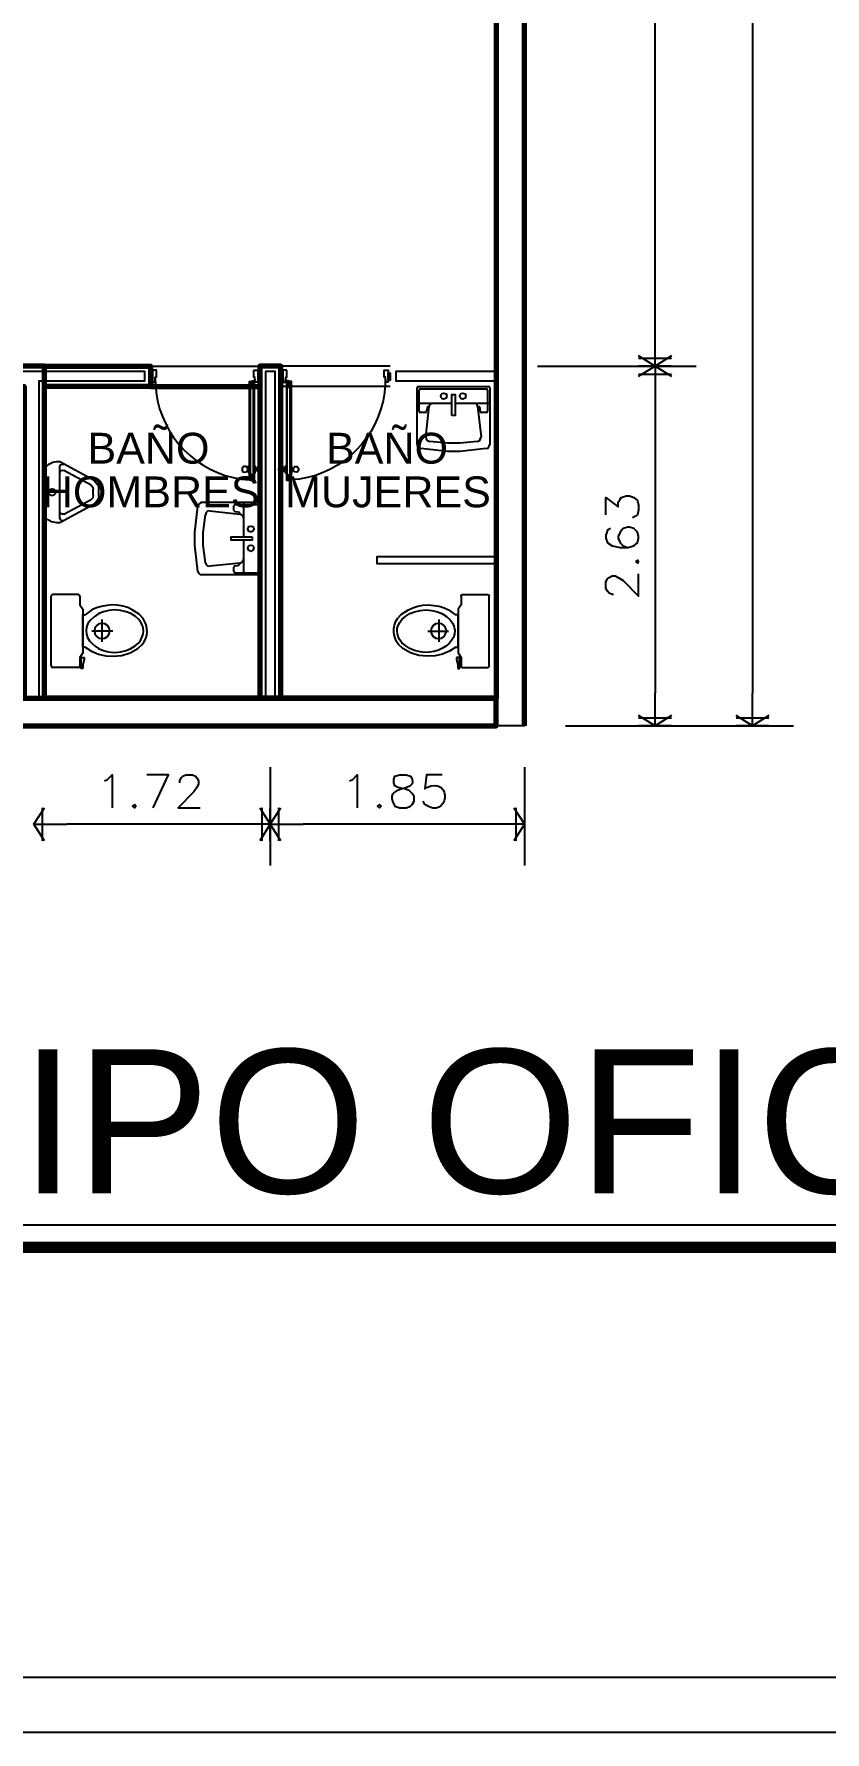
# Model space of a CAD drawing. Header units: inches. Extents: x 5 to 295, y 10 to 227.
# Drawn here: x 209.63 to 224.07, y 11.53 to 42.51 of the extents above; entities that cross this region are included whole.
import ezdxf

# ---------------------------------------------------------------- set-up
doc = ezdxf.new("R2010")
doc.units = ezdxf.units.IN
doc.header["$MEASUREMENT"] = 0
for name, color, linetype in [('1- 1', 1, 'Continuous'), ('1- muro 1', 8, 'Continuous'), ('1- muro de carga', 5, 'Continuous'), ('1- tex', 81, 'Continuous'), ('2- sanitarios', 2, 'Continuous'), ('8', 8, 'Continuous'), ('dim-75', 2, 'Continuous'), ('PUERTAS', 2, 'Continuous')]:
    doc.layers.add(name, color=color, linetype=linetype)
doc.layers.add('2', color=223, linetype='Continuous', lineweight=5)
doc.styles.add('ALA', font='arial.ttf')
doc.styles.add('ROMANT', font='arial.ttf', dxfattribs={"height": 22})

msp = doc.modelspace()

# ---------------------------------------------------------------- linework, layer by layer
at = {"layer": '1- 1', "lineweight": 25}
for points in [[(4.72, 226.632), (4.72, 11.529), (294.863, 11.529), (294.863, 226.632), (4.72, 226.632)], [(250.194, 12.524), (6.229, 12.524)]]:
    msp.add_lwpolyline(points, dxfattribs=at)
at = {"layer": '1- muro 1', "lineweight": 70}
for points in [[(192.943, 30.392), (218.077, 30.392), (218.077, 79.91)], [(218.583, 29.886), (218.583, 79.91)], [(203.946, 40.21), (203.575, 40.21), (203.575, 36.079), (209.452, 36.079), (209.452, 30.392), (207.201, 30.392), (207.201, 34.08), (206.822, 34.08), (206.822, 30.392), (203.575, 30.392), (203.575, 29.886), (218.07, 29.886), (218.07, 30.392), (209.823, 30.392), (209.823, 36.45), (203.946, 36.45), (203.946, 40.21)], [(209.823, 36.45), (211.758, 36.45), (211.758, 36.079), (209.823, 36.079)], [(214.136, 30.392), (214.136, 36.45), (213.757, 36.45), (213.757, 30.392)], [(211.758, 36.079), (213.757, 36.079)]]:
    msp.add_lwpolyline(points, dxfattribs=at)
at = {"layer": '1- muro de carga'}
for points in [[(209.728, 30.392), (209.728, 36.182), (211.656, 36.182), (211.656, 36.355), (203.852, 36.355), (203.852, 40.115), (203.67, 40.115)], [(214.033, 30.392), (214.033, 36.355), (213.859, 36.355), (213.859, 30.392)], [(218.07, 36.355), (216.237, 36.355), (216.237, 36.182), (218.07, 36.182)]]:
    msp.add_lwpolyline(points, dxfattribs=at)
at = {"layer": '2', "lineweight": 25}
msp.add_lwpolyline([(218.07, 32.975), (215.889, 32.975), (215.889, 32.848), (218.07, 32.848)], dxfattribs=at)
at = {"layer": '2- sanitarios', "lineweight": 25}
for points in [[(216.648, 36.079), (216.632, 36.071), (216.624, 36.055)], [(216.624, 35.02), (216.624, 36.055)], [(216.648, 36.079), (217.927, 36.079)], [(216.687, 36.039), (216.671, 36.032), (216.664, 36.016)], [(216.664, 35.629), (216.664, 36.016)], [(216.687, 36.039), (217.888, 36.039)], [(217.912, 36.016), (217.904, 36.032), (217.888, 36.039)], [(217.912, 36.016), (217.912, 35.629)], [(217.951, 36.055), (217.943, 36.071), (217.927, 36.079)], [(217.951, 36.055), (217.951, 35.02)], [(216.624, 35.779), (217.256, 35.779)], [(216.782, 35.163), (216.845, 35.716)], [(216.845, 35.716), (216.837, 35.716), (216.814, 35.708), (216.806, 35.684), (216.798, 35.629)], [(216.916, 35.779), (216.885, 35.771), (216.853, 35.747), (216.845, 35.716)], [(217.256, 35.55), (217.256, 35.937), (217.319, 35.937), (217.319, 35.55), (217.256, 35.55)], [(217.256, 35.937), (217.256, 35.937)], [(217.319, 35.779), (217.951, 35.779)], [(217.777, 35.629), (217.777, 35.684), (217.761, 35.708), (217.738, 35.716), (217.73, 35.716), (217.722, 35.747), (217.698, 35.771), (217.659, 35.779)], [(217.73, 35.716), (217.793, 35.163)], [(216.664, 35.629), (216.671, 35.613), (216.687, 35.605)], [(216.774, 35.605), (216.687, 35.605)], [(216.774, 35.605), (216.79, 35.613), (216.798, 35.629)], [(217.777, 35.629), (217.785, 35.613), (217.809, 35.605)], [(217.888, 35.605), (217.809, 35.605)], [(217.888, 35.605), (217.904, 35.613), (217.912, 35.629)], [(216.624, 35.02), (216.632, 34.989), (216.656, 34.957), (216.695, 34.949)], [(216.782, 35.163), (216.79, 35.123), (216.814, 35.092), (216.853, 35.076)], [(217.73, 35.076), (217.406, 35.044), (217.177, 35.044), (216.853, 35.076)], [(217.73, 35.076), (217.761, 35.092), (217.785, 35.123), (217.793, 35.163)], [(217.888, 34.949), (217.919, 34.957), (217.943, 34.989), (217.951, 35.02)], [(217.888, 34.949), (217.406, 34.894), (217.177, 34.894), (216.695, 34.949)], [(210.179, 33.638), (210.147, 33.63), (210.115, 33.654), (210.107, 33.686), (210.107, 34.618), (210.115, 34.649), (210.147, 34.665), (210.179, 34.665)], [(210.107, 34.507), (210.115, 34.539), (210.147, 34.554), (210.179, 34.547)], [(210.676, 34.278), (210.179, 34.547)], [(213.528, 34.547), (213.551, 34.547)], [(213.551, 34.554), (213.567, 34.554)], [(213.551, 34.547), (213.567, 34.547)], [(213.551, 34.539), (213.567, 34.539)], [(213.551, 34.531), (213.567, 34.531)], [(213.551, 34.523), (213.567, 34.523)], [(213.551, 34.523), (213.567, 34.523)], [(213.551, 34.515), (213.567, 34.515)], [(213.551, 34.507), (213.567, 34.507)], [(213.583, 34.373), (213.638, 34.468)], [(213.583, 34.468), (213.638, 34.373), (213.638, 34.468), (213.583, 34.468), (213.583, 34.373), (213.638, 34.373)], [(213.67, 34.554), (213.654, 34.554)], [(213.67, 34.547), (213.654, 34.547)], [(213.67, 34.539), (213.654, 34.539)], [(213.67, 34.531), (213.654, 34.531)], [(213.67, 34.523), (213.654, 34.523)], [(213.67, 34.523), (213.654, 34.523)], [(213.67, 34.515), (213.654, 34.515)], [(213.67, 34.507), (213.654, 34.507)], [(213.694, 34.547), (213.67, 34.547)], [(209.965, 34.088), (209.934, 34.096), (209.91, 34.12), (209.902, 34.152), (209.91, 34.183), (209.934, 34.207), (209.965, 34.215), (209.997, 34.207), (210.021, 34.183), (210.028, 34.152), (210.021, 34.12), (209.997, 34.096), (209.965, 34.088)], [(210.676, 34.278), (210.708, 34.246), (210.716, 34.207)], [(210.716, 34.096), (210.708, 34.049), (210.676, 34.017)], [(210.716, 34.096), (210.716, 34.207)], [(210.731, 34.365), (210.771, 34.325), (210.803, 34.278), (210.818, 34.215)], [(210.818, 34.08), (210.818, 34.215)], [(210.179, 33.749), (210.147, 33.749), (210.115, 33.765), (210.107, 33.796)], [(210.179, 33.749), (210.676, 34.017)], [(210.818, 34.08), (210.803, 34.025), (210.771, 33.978), (210.731, 33.938)], [(212.627, 32.706), (212.572, 33.188), (212.572, 33.417), (212.627, 33.899)], [(212.698, 33.97), (212.667, 33.954), (212.635, 33.93), (212.627, 33.899)], [(212.698, 33.97), (213.733, 33.97)], [(212.84, 33.812), (212.801, 33.804), (212.777, 33.78), (212.761, 33.741)], [(212.84, 33.812), (213.393, 33.749)], [(213.307, 33.93), (213.291, 33.923), (213.283, 33.907)], [(213.283, 33.82), (213.283, 33.907)], [(213.283, 33.82), (213.291, 33.804), (213.307, 33.796)], [(213.307, 33.93), (213.694, 33.93)], [(213.393, 33.749), (213.386, 33.78), (213.362, 33.788), (213.307, 33.796)], [(213.457, 33.97), (213.457, 33.338)], [(213.725, 33.907), (213.717, 33.923), (213.694, 33.93)], [(213.725, 33.907), (213.725, 32.706)], [(213.757, 33.938), (213.749, 33.962), (213.733, 33.97)], [(213.757, 33.938), (213.757, 32.667)], [(212.761, 32.864), (212.722, 33.188), (212.722, 33.417), (212.761, 33.741)], [(213.457, 33.678), (213.449, 33.709), (213.425, 33.733), (213.393, 33.749)], [(213.615, 33.338), (213.615, 33.275), (213.235, 33.275), (213.235, 33.338), (213.615, 33.338)], [(213.457, 33.275), (213.457, 32.643)], [(212.761, 32.864), (212.777, 32.832), (212.801, 32.809), (212.84, 32.801)], [(213.393, 32.856), (212.84, 32.801)], [(213.307, 32.809), (213.362, 32.817), (213.386, 32.832), (213.393, 32.856), (213.425, 32.872), (213.449, 32.896), (213.457, 32.935)], [(212.627, 32.706), (212.635, 32.674), (212.667, 32.651), (212.698, 32.643)], [(213.733, 32.643), (212.698, 32.643)], [(213.307, 32.809), (213.291, 32.801), (213.283, 32.785)], [(213.283, 32.706), (213.283, 32.785)], [(213.283, 32.706), (213.291, 32.682), (213.307, 32.674)], [(213.694, 32.674), (213.307, 32.674)], [(213.694, 32.674), (213.717, 32.682), (213.725, 32.706)], [(213.733, 32.643), (213.749, 32.651), (213.757, 32.667)], [(209.973, 32.287), (209.957, 32.272), (209.949, 32.256)], [(209.949, 30.984), (209.949, 32.256)], [(210.447, 32.287), (209.973, 32.287)], [(210.471, 32.256), (210.463, 32.272), (210.447, 32.287)], [(210.471, 32.256), (210.471, 32.098), (210.526, 32.019), (210.526, 31.221), (210.471, 31.134), (210.471, 30.984)], [(217.43, 32.256), (217.43, 32.098), (217.374, 32.019), (217.374, 31.221), (217.43, 31.134), (217.43, 30.984)], [(217.43, 32.256), (217.43, 32.272), (217.446, 32.287)], [(217.446, 32.287), (217.919, 32.287)], [(217.919, 32.287), (217.935, 32.272), (217.943, 32.256)], [(217.943, 30.984), (217.943, 32.256)], [(210.526, 31.916), (210.566, 31.916)], [(210.566, 31.324), (210.526, 31.324), (210.526, 31.916)], [(211.316, 31.971), (211.213, 31.995), (211.111, 32.003), (211, 31.995), (210.905, 31.971)], [(211.482, 31.892), (211.403, 31.94), (211.316, 31.971)], [(216.419, 31.892), (216.49, 31.94), (216.577, 31.971)], [(216.577, 31.971), (216.679, 31.995), (216.782, 32.003), (216.893, 31.995), (216.995, 31.971)], [(217.374, 31.916), (217.327, 31.916)], [(217.335, 31.324), (217.374, 31.324), (217.374, 31.916)], [(211.071, 31.616), (210.692, 31.616)], [(210.874, 31.758), (210.818, 31.75), (210.779, 31.719), (210.747, 31.671), (210.739, 31.624), (210.747, 31.569), (210.779, 31.521), (210.818, 31.49), (210.874, 31.482), (210.929, 31.49), (210.976, 31.521), (211.008, 31.569), (211.016, 31.624), (211.008, 31.671), (210.976, 31.719), (210.929, 31.75), (210.874, 31.758)], [(210.874, 31.829), (210.874, 31.419)], [(216.822, 31.616), (217.201, 31.616)], [(217.019, 31.829), (217.019, 31.419)], [(210.566, 31.324), (210.684, 31.253), (210.81, 31.197), (210.945, 31.166), (211.079, 31.158)], [(211.079, 31.158), (211.237, 31.174), (211.387, 31.221), (211.529, 31.3)], [(211.316, 31.261), (211.403, 31.3), (211.482, 31.347)], [(216.814, 31.158), (216.656, 31.174), (216.506, 31.221), (216.363, 31.3)], [(216.577, 31.261), (216.49, 31.3), (216.419, 31.347)], [(217.335, 31.324), (217.216, 31.253), (217.09, 31.197), (216.956, 31.166), (216.814, 31.158)], [(209.949, 30.984), (209.957, 30.96), (209.973, 30.953)], [(210.447, 30.953), (210.463, 30.96), (210.471, 30.984)], [(210.526, 30.937), (210.495, 30.937), (210.495, 31.134)], [(210.495, 31.134), (210.55, 31.134)], [(210.55, 31.134), (210.55, 31.103), (210.526, 31), (210.526, 30.937)], [(217.343, 31.134), (217.343, 31.103), (217.367, 31), (217.367, 30.937)], [(217.398, 31.134), (217.343, 31.134)], [(217.367, 30.937), (217.398, 30.937), (217.398, 31.134)], [(217.446, 30.953), (217.43, 30.96), (217.43, 30.984)], [(217.943, 30.984), (217.935, 30.96), (217.919, 30.953)], [(210.447, 30.953), (209.973, 30.953)], [(217.446, 30.953), (217.919, 30.953)]]:
    msp.add_lwpolyline(points, dxfattribs=at)
for points, knots in [([(217.169, 35.905), (217.169, 35.905), (217.153, 35.945), (217.153, 35.945), (217.029, 36.02), (217.029, 35.79), (217.153, 35.866), (217.153, 35.866), (217.169, 35.905), (217.169, 35.905)], [0, 0, 0, 0, 1, 1, 1, 2, 2, 2, 3, 3, 3, 3]), ([(217.517, 35.905), (217.517, 35.905), (217.501, 35.945), (217.501, 35.945), (217.376, 36.02), (217.376, 35.79), (217.501, 35.866), (217.501, 35.866), (217.517, 35.905), (217.517, 35.905)], [0, 0, 0, 0, 1, 1, 1, 2, 2, 2, 3, 3, 3, 3]), ([(210.731, 34.365), (210.731, 34.365), (210.107, 34.704), (210.107, 34.704), (209.999, 34.71), (209.958, 34.695), (209.87, 34.633), (209.87, 34.633), (209.823, 34.633), (209.823, 34.633), (209.823, 34.633), (209.823, 33.662), (209.823, 33.662), (209.823, 33.662), (209.87, 33.662), (209.87, 33.662), (209.939, 33.613), (210.024, 33.59), (210.107, 33.599), (210.107, 33.599), (210.731, 33.938), (210.731, 33.938)], [0, 0, 0, 0, 1, 1, 1, 2, 2, 2, 3, 3, 3, 4, 4, 4, 5, 5, 5, 6, 6, 6, 7, 7, 7, 7]), ([(213.528, 34.554), (213.528, 34.554), (213.551, 34.554), (213.551, 34.554), (213.551, 34.554), (213.528, 34.554), (213.528, 34.554)], [0, 0, 0, 0, 1, 1, 1, 2, 2, 2, 2]), ([(213.551, 34.515), (213.551, 34.515), (213.567, 34.515), (213.567, 34.515), (213.567, 34.515), (213.551, 34.515), (213.551, 34.515), (213.551, 34.515), (213.567, 34.515), (213.567, 34.515)], [0, 0, 0, 0, 1, 1, 1, 2, 2, 2, 3, 3, 3, 3]), ([(213.67, 34.515), (213.67, 34.515), (213.654, 34.515), (213.654, 34.515), (213.654, 34.515), (213.67, 34.515), (213.67, 34.515), (213.67, 34.515), (213.654, 34.515), (213.654, 34.515)], [0, 0, 0, 0, 1, 1, 1, 2, 2, 2, 3, 3, 3, 3]), ([(213.67, 34.507), (213.67, 34.507), (213.654, 34.507), (213.654, 34.507), (213.654, 34.507), (213.67, 34.507), (213.67, 34.507), (213.67, 34.507), (213.654, 34.507), (213.654, 34.507), (213.654, 34.507), (213.67, 34.507), (213.67, 34.507)], [0, 0, 0, 0, 1, 1, 1, 2, 2, 2, 3, 3, 3, 4, 4, 4, 4]), ([(213.694, 34.554), (213.694, 34.554), (213.67, 34.554), (213.67, 34.554), (213.67, 34.554), (213.694, 34.554), (213.694, 34.554)], [0, 0, 0, 0, 1, 1, 1, 2, 2, 2, 2]), ([(213.591, 33.425), (213.591, 33.425), (213.63, 33.441), (213.63, 33.441), (213.706, 33.565), (213.476, 33.565), (213.551, 33.441), (213.551, 33.441), (213.591, 33.425), (213.591, 33.425)], [0, 0, 0, 0, 1, 1, 1, 2, 2, 2, 3, 3, 3, 3]), ([(213.591, 33.069), (213.591, 33.069), (213.63, 33.093), (213.63, 33.093), (213.706, 33.218), (213.476, 33.218), (213.551, 33.093), (213.551, 33.093), (213.591, 33.069), (213.591, 33.069)], [0, 0, 0, 0, 1, 1, 1, 2, 2, 2, 3, 3, 3, 3]), ([(210.905, 31.971), (210.905, 31.971), (210.818, 31.94), (210.818, 31.94), (210.287, 31.631), (210.761, 31.152), (211.213, 31.237), (211.213, 31.237), (211.316, 31.261), (211.316, 31.261)], [0, 0, 0, 0, 1, 1, 1, 2, 2, 2, 3, 3, 3, 3]), ([(211.553, 31.924), (211.553, 31.924), (211.427, 32.003), (211.427, 32.003), (211.218, 32.133), (210.905, 32.114), (210.692, 32.003), (210.692, 32.003), (210.566, 31.916), (210.566, 31.916)], [0, 0, 0, 0, 1, 1, 1, 2, 2, 2, 3, 3, 3, 3]), ([(211.529, 31.3), (211.529, 31.3), (211.608, 31.371), (211.608, 31.371), (211.727, 31.511), (211.725, 31.698), (211.624, 31.845), (211.624, 31.845), (211.553, 31.924), (211.553, 31.924)], [0, 0, 0, 0, 1, 1, 1, 2, 2, 2, 3, 3, 3, 3]), ([(216.363, 31.3), (216.363, 31.3), (216.284, 31.371), (216.284, 31.371), (216.186, 31.526), (216.157, 31.686), (216.269, 31.845), (216.269, 31.845), (216.34, 31.924), (216.34, 31.924)], [0, 0, 0, 0, 1, 1, 1, 2, 2, 2, 3, 3, 3, 3]), ([(216.34, 31.924), (216.34, 31.924), (216.466, 32.003), (216.466, 32.003), (216.663, 32.13), (217, 32.118), (217.201, 32.003), (217.201, 32.003), (217.327, 31.916), (217.327, 31.916)], [0, 0, 0, 0, 1, 1, 1, 2, 2, 2, 3, 3, 3, 3]), ([(216.995, 31.971), (216.995, 31.971), (217.074, 31.94), (217.074, 31.94), (217.607, 31.639), (217.15, 31.155), (216.679, 31.237), (216.679, 31.237), (216.577, 31.261), (216.577, 31.261)], [0, 0, 0, 0, 1, 1, 1, 2, 2, 2, 3, 3, 3, 3]), ([(211.482, 31.347), (211.482, 31.347), (211.545, 31.403), (211.545, 31.403), (211.661, 31.552), (211.665, 31.681), (211.545, 31.829), (211.545, 31.829), (211.482, 31.892), (211.482, 31.892)], [0, 0, 0, 0, 1, 1, 1, 2, 2, 2, 3, 3, 3, 3]), ([(216.419, 31.347), (216.419, 31.347), (216.348, 31.403), (216.348, 31.403), (216.231, 31.552), (216.227, 31.681), (216.348, 31.829), (216.348, 31.829), (216.419, 31.892), (216.419, 31.892)], [0, 0, 0, 0, 1, 1, 1, 2, 2, 2, 3, 3, 3, 3]), ([(217.019, 31.758), (217.019, 31.758), (217.074, 31.75), (217.074, 31.75), (217.074, 31.75), (217.114, 31.719), (217.114, 31.719), (217.194, 31.63), (217.162, 31.553), (217.074, 31.49), (217.074, 31.49), (217.019, 31.482), (217.019, 31.482), (217.019, 31.482), (216.964, 31.49), (216.964, 31.49), (216.964, 31.49), (216.916, 31.521), (216.916, 31.521), (216.916, 31.521), (216.885, 31.569), (216.885, 31.569), (216.885, 31.569), (216.877, 31.624), (216.877, 31.624), (216.877, 31.624), (216.885, 31.671), (216.885, 31.671), (216.885, 31.671), (216.916, 31.719), (216.916, 31.719), (216.916, 31.719), (216.964, 31.75), (216.964, 31.75), (216.964, 31.75), (217.019, 31.758), (217.019, 31.758)], [0, 0, 0, 0, 1, 1, 1, 2, 2, 2, 3, 3, 3, 4, 4, 4, 5, 5, 5, 6, 6, 6, 7, 7, 7, 8, 8, 8, 9, 9, 9, 10, 10, 10, 11, 11, 11, 12, 12, 12, 12])]:
    msp.add_open_spline(points, degree=3, knots=knots, dxfattribs=at)
at = {"layer": '8'}
msp.add_line((181.97, 20.784), (233.721, 20.784), dxfattribs=at)
at = {"layer": '8', "const_width": 0.206}
msp.add_lwpolyline([(181.97, 20.373), (233.721, 20.373)], dxfattribs=at)
at = {"layer": 'dim-75'}
for points in [[(220.968, 37.05), (220.968, 79.31)], [(222.746, 79.31), (222.746, 30.486)], [(220.968, 36.45), (220.968, 37.05)], [(221.269, 36.64), (220.968, 36.45), (220.668, 36.64)], [(220.668, 36.6), (221.269, 36.6)], [(218.82, 36.45), (221.719, 36.45)], [(218.82, 36.45), (221.719, 36.45)], [(220.668, 36.268), (220.968, 36.45), (221.269, 36.268)], [(220.668, 36.45), (221.269, 36.45)], [(221.269, 36.45), (220.668, 36.45)], [(221.269, 36.3), (220.668, 36.3)], [(220.968, 36.45), (220.968, 35.85)], [(220.968, 35.85), (220.968, 30.486)], [(220.068, 33.741), (220.068, 34.057), (220.297, 33.883), (220.297, 33.97), (220.329, 34.025), (220.352, 34.057), (220.439, 34.088), (220.502, 34.088), (220.581, 34.057), (220.645, 34.001), (220.668, 33.915), (220.668, 33.828), (220.645, 33.741), (220.613, 33.717), (220.558, 33.686)], [(220.155, 33.488), (220.1, 33.456), (220.068, 33.37), (220.068, 33.314), (220.1, 33.227), (220.186, 33.172), (220.329, 33.141), (220.471, 33.141), (220.581, 33.172), (220.645, 33.227), (220.668, 33.314), (220.668, 33.346), (220.645, 33.425), (220.581, 33.488), (220.502, 33.512), (220.471, 33.512), (220.384, 33.488), (220.329, 33.425), (220.297, 33.346), (220.297, 33.314), (220.329, 33.227), (220.384, 33.172), (220.471, 33.141)], [(220.613, 32.888), (220.645, 32.856), (220.668, 32.888), (220.645, 32.911), (220.613, 32.888)], [(220.21, 32.287), (220.186, 32.287), (220.131, 32.311), (220.1, 32.343), (220.068, 32.398), (220.068, 32.516), (220.1, 32.572), (220.131, 32.595), (220.186, 32.627), (220.242, 32.627), (220.297, 32.595), (220.384, 32.54), (220.668, 32.256), (220.668, 32.659)], [(220.968, 29.886), (220.968, 30.486)], [(222.746, 29.886), (222.746, 30.486)], [(221.269, 30.076), (220.968, 29.886), (220.668, 30.076)], [(223.046, 30.076), (222.746, 29.886), (222.446, 30.076)], [(219.333, 29.886), (223.496, 29.886)], [(219.333, 29.886), (221.719, 29.886)], [(220.668, 30.036), (221.269, 30.036)], [(221.269, 29.886), (220.668, 29.886)], [(222.446, 30.036), (223.046, 30.036)], [(223.046, 29.886), (222.446, 29.886)], [(213.946, 29.136), (213.946, 27.343)], [(213.946, 29.136), (213.946, 27.343)], [(218.583, 29.136), (218.583, 27.343)], [(210.921, 28.883), (210.976, 28.907), (211.063, 28.994), (211.063, 28.393)], [(211.806, 28.393), (212.09, 28.994), (211.695, 28.994)], [(212.295, 28.851), (212.295, 28.883), (212.319, 28.938), (212.351, 28.97), (212.406, 28.994), (212.525, 28.994), (212.58, 28.97), (212.604, 28.938), (212.635, 28.883), (212.635, 28.828), (212.604, 28.765), (212.548, 28.686), (212.264, 28.393), (212.667, 28.393)], [(215.392, 28.883), (215.455, 28.907), (215.534, 28.994), (215.534, 28.393)], [(209.823, 27.793), (209.634, 28.093), (209.823, 28.393)], [(209.784, 28.393), (209.784, 27.793)], [(211.466, 28.456), (211.434, 28.425), (211.466, 28.393), (211.49, 28.425), (211.466, 28.456)], [(213.757, 28.393), (213.946, 28.093), (213.757, 27.793)], [(213.796, 27.793), (213.796, 28.393)], [(214.136, 27.793), (213.946, 28.093), (214.136, 28.393)], [(213.946, 27.793), (213.946, 28.393)], [(213.946, 28.393), (213.946, 27.793)], [(214.096, 28.393), (214.096, 27.793)], [(215.937, 28.456), (215.905, 28.425), (215.937, 28.393), (215.968, 28.425), (215.937, 28.456)], [(218.393, 28.393), (218.583, 28.093), (218.393, 27.793)], [(218.433, 27.793), (218.433, 28.393)], [(218.583, 28.393), (218.583, 27.793)], [(209.634, 28.093), (210.234, 28.093)], [(213.346, 28.093), (210.234, 28.093)], [(213.946, 28.093), (213.346, 28.093)], [(213.946, 28.093), (214.547, 28.093)], [(217.983, 28.093), (214.547, 28.093)], [(218.583, 28.093), (217.983, 28.093)]]:
    msp.add_lwpolyline(points, dxfattribs=at)
for points, knots in [([(216.308, 28.994), (216.308, 28.994), (216.221, 28.97), (216.221, 28.97), (216.221, 28.97), (216.198, 28.907), (216.198, 28.907), (216.198, 28.907), (216.198, 28.851), (216.198, 28.851), (216.198, 28.851), (216.221, 28.796), (216.221, 28.796), (216.221, 28.796), (216.276, 28.765), (216.276, 28.765), (216.276, 28.765), (216.395, 28.741), (216.395, 28.741), (216.395, 28.741), (216.482, 28.709), (216.482, 28.709), (216.482, 28.709), (216.537, 28.654), (216.537, 28.654), (216.537, 28.654), (216.569, 28.599), (216.569, 28.599), (216.569, 28.599), (216.569, 28.512), (216.569, 28.512), (216.569, 28.512), (216.537, 28.456), (216.537, 28.456), (216.537, 28.456), (216.506, 28.425), (216.506, 28.425), (216.506, 28.425), (216.427, 28.393), (216.427, 28.393), (216.427, 28.393), (216.308, 28.393), (216.308, 28.393), (216.308, 28.393), (216.221, 28.425), (216.221, 28.425), (215.943, 28.848), (216.714, 28.639), (216.506, 28.97), (216.506, 28.97), (216.427, 28.994), (216.427, 28.994), (216.427, 28.994), (216.308, 28.994), (216.308, 28.994)], [0, 0, 0, 0, 1, 1, 1, 2, 2, 2, 3, 3, 3, 4, 4, 4, 5, 5, 5, 6, 6, 6, 7, 7, 7, 8, 8, 8, 9, 9, 9, 10, 10, 10, 11, 11, 11, 12, 12, 12, 13, 13, 13, 14, 14, 14, 15, 15, 15, 16, 16, 16, 17, 17, 17, 18, 18, 18, 18]), ([(217.082, 28.994), (217.082, 28.994), (216.798, 28.994), (216.798, 28.994), (216.798, 28.994), (216.766, 28.741), (216.766, 28.741), (216.766, 28.741), (216.798, 28.765), (216.798, 28.765), (217.298, 28.973), (217.198, 28.147), (216.766, 28.456), (216.766, 28.456), (216.735, 28.512), (216.735, 28.512)], [0, 0, 0, 0, 1, 1, 1, 2, 2, 2, 3, 3, 3, 4, 4, 4, 5, 5, 5, 5])]:
    msp.add_open_spline(points, degree=3, knots=knots, dxfattribs=at)
at = {"layer": 'PUERTAS', "lineweight": 25}
for points in [[(211.758, 36.45), (213.757, 36.45)], [(211.758, 36.332), (211.758, 36.197), (211.798, 36.197), (211.798, 36.332), (211.758, 36.332)], [(211.798, 36.158), (211.845, 36.158), (211.845, 36.253), (211.869, 36.253), (211.869, 36.379), (211.798, 36.379), (211.798, 36.158)], [(213.646, 36.379), (213.717, 36.379), (213.717, 36.158), (213.67, 36.158), (213.67, 36.205), (213.662, 36.205), (213.662, 36.253), (213.646, 36.253), (213.646, 36.379)], [(213.717, 36.332), (213.717, 36.197), (213.757, 36.197), (213.757, 36.332), (213.717, 36.332)], [(216.134, 36.45), (214.136, 36.45)], [(214.175, 36.332), (214.175, 36.197), (214.136, 36.197), (214.136, 36.332), (214.175, 36.332)], [(214.246, 36.379), (214.175, 36.379), (214.175, 36.158), (214.223, 36.158), (214.223, 36.205), (214.231, 36.205), (214.231, 36.253), (214.246, 36.253), (214.246, 36.379)], [(216.095, 36.158), (216.047, 36.158), (216.047, 36.253), (216.024, 36.253), (216.024, 36.379), (216.095, 36.379), (216.095, 36.158)], [(216.134, 36.332), (216.134, 36.197), (216.095, 36.197), (216.095, 36.332), (216.134, 36.332)], [(211.758, 36.197), (211.758, 36.197)], [(213.567, 34.373), (213.567, 36.174), (213.607, 36.174), (213.607, 36.166), (213.654, 36.166), (213.654, 34.373), (213.567, 34.373)], [(213.638, 36.063), (213.638, 36.166), (213.583, 36.166), (213.583, 36.063), (213.638, 36.063)], [(213.583, 36.063), (213.638, 36.166)], [(213.638, 36.063), (213.583, 36.166)], [(213.583, 34.468), (213.583, 36.063)], [(213.654, 36.174), (213.615, 36.174), (213.615, 36.182), (213.654, 36.182)], [(213.638, 34.468), (213.638, 36.063)], [(213.654, 36.174), (213.662, 36.166), (213.662, 36.174), (213.67, 36.174), (213.662, 36.182), (213.654, 36.182)], [(213.717, 36.197), (213.717, 36.197)], [(216.134, 36.079), (214.136, 36.079)], [(214.175, 36.197), (214.175, 36.197)], [(214.239, 36.174), (214.239, 36.166), (214.231, 36.174), (214.231, 36.182), (214.239, 36.182)], [(214.239, 36.174), (214.278, 36.174), (214.278, 36.182), (214.239, 36.182)], [(214.333, 34.373), (214.333, 36.174), (214.286, 36.174), (214.286, 36.166), (214.239, 36.166), (214.239, 34.373), (214.333, 34.373)], [(214.254, 36.063), (214.254, 36.166), (214.31, 36.166), (214.31, 36.063), (214.254, 36.063)], [(214.31, 36.063), (214.254, 36.166)], [(214.254, 36.063), (214.31, 36.166)], [(214.254, 34.468), (214.254, 36.063)], [(214.31, 34.468), (214.31, 36.063)], [(216.134, 36.197), (216.134, 36.197)], [(213.528, 34.586), (213.504, 34.618), (213.457, 34.618), (213.433, 34.586), (213.433, 34.547), (213.457, 34.515), (213.504, 34.523), (213.528, 34.547)], [(213.528, 34.586), (213.551, 34.586)], [(213.551, 34.586), (213.528, 34.586), (213.528, 34.547)], [(213.528, 34.562), (213.551, 34.562)], [(213.551, 34.633), (213.567, 34.633)], [(213.551, 34.633), (213.567, 34.633)], [(213.551, 34.618), (213.567, 34.618)], [(213.551, 34.61), (213.567, 34.61)], [(213.551, 34.61), (213.567, 34.61)], [(213.551, 34.602), (213.567, 34.602)], [(213.551, 34.602), (213.567, 34.602)], [(213.551, 34.594), (213.567, 34.594)], [(213.551, 34.578), (213.567, 34.578)], [(213.551, 34.57), (213.567, 34.57)], [(213.67, 34.633), (213.654, 34.633)], [(213.67, 34.633), (213.654, 34.633)], [(213.67, 34.618), (213.654, 34.618)], [(213.67, 34.61), (213.654, 34.61)], [(213.67, 34.61), (213.654, 34.61)], [(213.67, 34.602), (213.654, 34.602)], [(213.67, 34.602), (213.654, 34.602)], [(213.67, 34.594), (213.654, 34.594)], [(213.67, 34.578), (213.654, 34.578)], [(213.67, 34.57), (213.654, 34.57)], [(213.67, 34.507), (213.67, 34.633)], [(213.694, 34.547), (213.694, 34.586), (213.67, 34.586)], [(213.694, 34.586), (213.67, 34.586)], [(213.694, 34.562), (213.67, 34.562)], [(213.694, 34.547), (213.725, 34.523), (213.765, 34.515), (213.788, 34.547), (213.788, 34.586), (213.765, 34.618), (213.725, 34.618), (213.694, 34.586)], [(214.199, 34.547), (214.175, 34.523), (214.128, 34.515), (214.104, 34.547), (214.104, 34.586), (214.128, 34.618), (214.175, 34.618), (214.199, 34.586)], [(214.199, 34.547), (214.199, 34.586), (214.223, 34.586)], [(214.199, 34.586), (214.223, 34.586)], [(214.199, 34.562), (214.223, 34.562)], [(214.199, 34.547), (214.223, 34.547)], [(214.223, 34.507), (214.223, 34.633)], [(214.223, 34.633), (214.239, 34.633)], [(214.223, 34.633), (214.239, 34.633)], [(214.223, 34.618), (214.239, 34.618)], [(214.223, 34.61), (214.239, 34.61)], [(214.223, 34.61), (214.239, 34.61)], [(214.223, 34.602), (214.239, 34.602)], [(214.223, 34.602), (214.239, 34.602)], [(214.223, 34.594), (214.239, 34.594)], [(214.223, 34.578), (214.239, 34.578)], [(214.223, 34.57), (214.239, 34.57)], [(214.223, 34.554), (214.239, 34.554)], [(214.223, 34.547), (214.239, 34.547)], [(214.223, 34.539), (214.239, 34.539)], [(214.223, 34.531), (214.239, 34.531)], [(214.223, 34.523), (214.239, 34.523)], [(214.223, 34.523), (214.239, 34.523)], [(214.223, 34.515), (214.239, 34.515)], [(214.223, 34.507), (214.239, 34.507)], [(214.31, 34.373), (214.254, 34.468)], [(214.31, 34.468), (214.254, 34.373), (214.254, 34.468), (214.31, 34.468), (214.31, 34.373), (214.254, 34.373)], [(214.341, 34.633), (214.333, 34.633)], [(214.341, 34.633), (214.333, 34.633)], [(214.341, 34.618), (214.333, 34.618)], [(214.341, 34.61), (214.333, 34.61)], [(214.341, 34.61), (214.333, 34.61)], [(214.341, 34.602), (214.333, 34.602)], [(214.341, 34.602), (214.333, 34.602)], [(214.341, 34.594), (214.333, 34.594)], [(214.341, 34.578), (214.333, 34.578)], [(214.341, 34.57), (214.333, 34.57)], [(214.341, 34.554), (214.333, 34.554)], [(214.341, 34.547), (214.333, 34.547)], [(214.341, 34.539), (214.333, 34.539)], [(214.341, 34.531), (214.333, 34.531)], [(214.341, 34.523), (214.333, 34.523)], [(214.341, 34.523), (214.333, 34.523)], [(214.341, 34.515), (214.333, 34.515)], [(214.341, 34.507), (214.333, 34.507)], [(214.365, 34.586), (214.341, 34.586)], [(214.341, 34.586), (214.365, 34.586), (214.365, 34.547)], [(214.365, 34.562), (214.341, 34.562)], [(214.365, 34.547), (214.341, 34.547)], [(214.365, 34.586), (214.397, 34.618), (214.436, 34.618), (214.46, 34.586), (214.46, 34.547), (214.436, 34.515), (214.397, 34.523), (214.365, 34.547)], [(218.583, 31.766), (218.583, 29.886), (192.943, 29.886)]]:
    msp.add_lwpolyline(points, dxfattribs=at)
for points, knots in [([(211.845, 36.205), (211.845, 36.205), (211.861, 35.968), (211.861, 35.968), (211.972, 35.161), (212.607, 34.505), (213.417, 34.389), (213.417, 34.389), (213.654, 34.373), (213.654, 34.373)], [0, 0, 0, 0, 1, 1, 1, 2, 2, 2, 3, 3, 3, 3]), ([(216.047, 36.205), (216.047, 36.205), (216.032, 35.968), (216.032, 35.968), (215.92, 35.156), (215.287, 34.505), (214.476, 34.389), (214.476, 34.389), (214.239, 34.373), (214.239, 34.373)], [0, 0, 0, 0, 1, 1, 1, 2, 2, 2, 3, 3, 3, 3]), ([(213.528, 34.578), (213.528, 34.578), (213.551, 34.578), (213.551, 34.578), (213.551, 34.578), (213.528, 34.578), (213.528, 34.578)], [0, 0, 0, 0, 1, 1, 1, 2, 2, 2, 2]), ([(213.551, 34.507), (213.551, 34.507), (213.567, 34.507), (213.567, 34.507), (213.567, 34.507), (213.551, 34.507), (213.551, 34.507), (213.551, 34.507), (213.567, 34.507), (213.567, 34.507), (213.567, 34.507), (213.551, 34.507), (213.551, 34.507), (213.551, 34.507), (213.551, 34.633), (213.551, 34.633)], [0, 0, 0, 0, 1, 1, 1, 2, 2, 2, 3, 3, 3, 4, 4, 4, 5, 5, 5, 5]), ([(213.551, 34.626), (213.551, 34.626), (213.567, 34.626), (213.567, 34.626), (213.567, 34.626), (213.551, 34.626), (213.551, 34.626), (213.551, 34.626), (213.567, 34.626), (213.567, 34.626), (213.567, 34.626), (213.551, 34.626), (213.551, 34.626)], [0, 0, 0, 0, 1, 1, 1, 2, 2, 2, 3, 3, 3, 4, 4, 4, 4]), ([(213.551, 34.618), (213.551, 34.618), (213.567, 34.618), (213.567, 34.618), (213.567, 34.618), (213.551, 34.618), (213.551, 34.618)], [0, 0, 0, 0, 1, 1, 1, 2, 2, 2, 2]), ([(213.67, 34.626), (213.67, 34.626), (213.654, 34.626), (213.654, 34.626), (213.654, 34.626), (213.67, 34.626), (213.67, 34.626), (213.67, 34.626), (213.654, 34.626), (213.654, 34.626), (213.654, 34.626), (213.67, 34.626), (213.67, 34.626)], [0, 0, 0, 0, 1, 1, 1, 2, 2, 2, 3, 3, 3, 4, 4, 4, 4]), ([(213.67, 34.618), (213.67, 34.618), (213.654, 34.618), (213.654, 34.618), (213.654, 34.618), (213.67, 34.618), (213.67, 34.618)], [0, 0, 0, 0, 1, 1, 1, 2, 2, 2, 2]), ([(213.694, 34.578), (213.694, 34.578), (213.67, 34.578), (213.67, 34.578), (213.67, 34.578), (213.694, 34.578), (213.694, 34.578)], [0, 0, 0, 0, 1, 1, 1, 2, 2, 2, 2]), ([(214.199, 34.578), (214.199, 34.578), (214.223, 34.578), (214.223, 34.578), (214.223, 34.578), (214.199, 34.578), (214.199, 34.578)], [0, 0, 0, 0, 1, 1, 1, 2, 2, 2, 2]), ([(214.199, 34.554), (214.199, 34.554), (214.223, 34.554), (214.223, 34.554), (214.223, 34.554), (214.199, 34.554), (214.199, 34.554)], [0, 0, 0, 0, 1, 1, 1, 2, 2, 2, 2]), ([(214.223, 34.626), (214.223, 34.626), (214.239, 34.626), (214.239, 34.626), (214.239, 34.626), (214.223, 34.626), (214.223, 34.626), (214.223, 34.626), (214.239, 34.626), (214.239, 34.626), (214.239, 34.626), (214.223, 34.626), (214.223, 34.626)], [0, 0, 0, 0, 1, 1, 1, 2, 2, 2, 3, 3, 3, 4, 4, 4, 4]), ([(214.223, 34.618), (214.223, 34.618), (214.239, 34.618), (214.239, 34.618), (214.239, 34.618), (214.223, 34.618), (214.223, 34.618)], [0, 0, 0, 0, 1, 1, 1, 2, 2, 2, 2]), ([(214.223, 34.515), (214.223, 34.515), (214.239, 34.515), (214.239, 34.515), (214.239, 34.515), (214.223, 34.515), (214.223, 34.515), (214.223, 34.515), (214.239, 34.515), (214.239, 34.515)], [0, 0, 0, 0, 1, 1, 1, 2, 2, 2, 3, 3, 3, 3]), ([(214.223, 34.507), (214.223, 34.507), (214.239, 34.507), (214.239, 34.507), (214.239, 34.507), (214.223, 34.507), (214.223, 34.507), (214.223, 34.507), (214.239, 34.507), (214.239, 34.507), (214.239, 34.507), (214.223, 34.507), (214.223, 34.507)], [0, 0, 0, 0, 1, 1, 1, 2, 2, 2, 3, 3, 3, 4, 4, 4, 4]), ([(214.341, 34.507), (214.341, 34.507), (214.333, 34.507), (214.333, 34.507), (214.333, 34.507), (214.341, 34.507), (214.341, 34.507), (214.341, 34.507), (214.333, 34.507), (214.333, 34.507), (214.333, 34.507), (214.341, 34.507), (214.341, 34.507), (214.341, 34.507), (214.341, 34.633), (214.341, 34.633)], [0, 0, 0, 0, 1, 1, 1, 2, 2, 2, 3, 3, 3, 4, 4, 4, 5, 5, 5, 5]), ([(214.341, 34.626), (214.341, 34.626), (214.333, 34.626), (214.333, 34.626), (214.333, 34.626), (214.341, 34.626), (214.341, 34.626), (214.341, 34.626), (214.333, 34.626), (214.333, 34.626), (214.333, 34.626), (214.341, 34.626), (214.341, 34.626)], [0, 0, 0, 0, 1, 1, 1, 2, 2, 2, 3, 3, 3, 4, 4, 4, 4]), ([(214.341, 34.618), (214.341, 34.618), (214.333, 34.618), (214.333, 34.618), (214.333, 34.618), (214.341, 34.618), (214.341, 34.618)], [0, 0, 0, 0, 1, 1, 1, 2, 2, 2, 2]), ([(214.341, 34.515), (214.341, 34.515), (214.333, 34.515), (214.333, 34.515), (214.333, 34.515), (214.341, 34.515), (214.341, 34.515), (214.341, 34.515), (214.333, 34.515), (214.333, 34.515)], [0, 0, 0, 0, 1, 1, 1, 2, 2, 2, 3, 3, 3, 3]), ([(214.365, 34.578), (214.365, 34.578), (214.341, 34.578), (214.341, 34.578), (214.341, 34.578), (214.365, 34.578), (214.365, 34.578)], [0, 0, 0, 0, 1, 1, 1, 2, 2, 2, 2]), ([(214.365, 34.554), (214.365, 34.554), (214.341, 34.554), (214.341, 34.554), (214.341, 34.554), (214.365, 34.554), (214.365, 34.554)], [0, 0, 0, 0, 1, 1, 1, 2, 2, 2, 2])]:
    msp.add_open_spline(points, degree=3, knots=knots, dxfattribs=at)

# ---------------------------------------------------------------- texts
at = {"layer": '1- tex', "style": 'ALA'}
for s, p in [('BAÑO', (210.61, 34.673)), ('BAÑO', (214.963, 34.673)), ('HOMBRES', (209.777, 33.876)), ('MUJERES', (214.217, 33.876))]:
    msp.add_text(s, height=0.5625, dxfattribs=at).set_placement(p)
at = {"layer": '8', "color": 5, "insert": (234.031, 21.324), "char_height": 2.625, "attachment_point": 9, "style": 'ROMANT'}
msp.add_mtext('PLANTA BAJA TIPO OFICINAS', dxfattribs=at)

doc.saveas('drawing.dxf')
